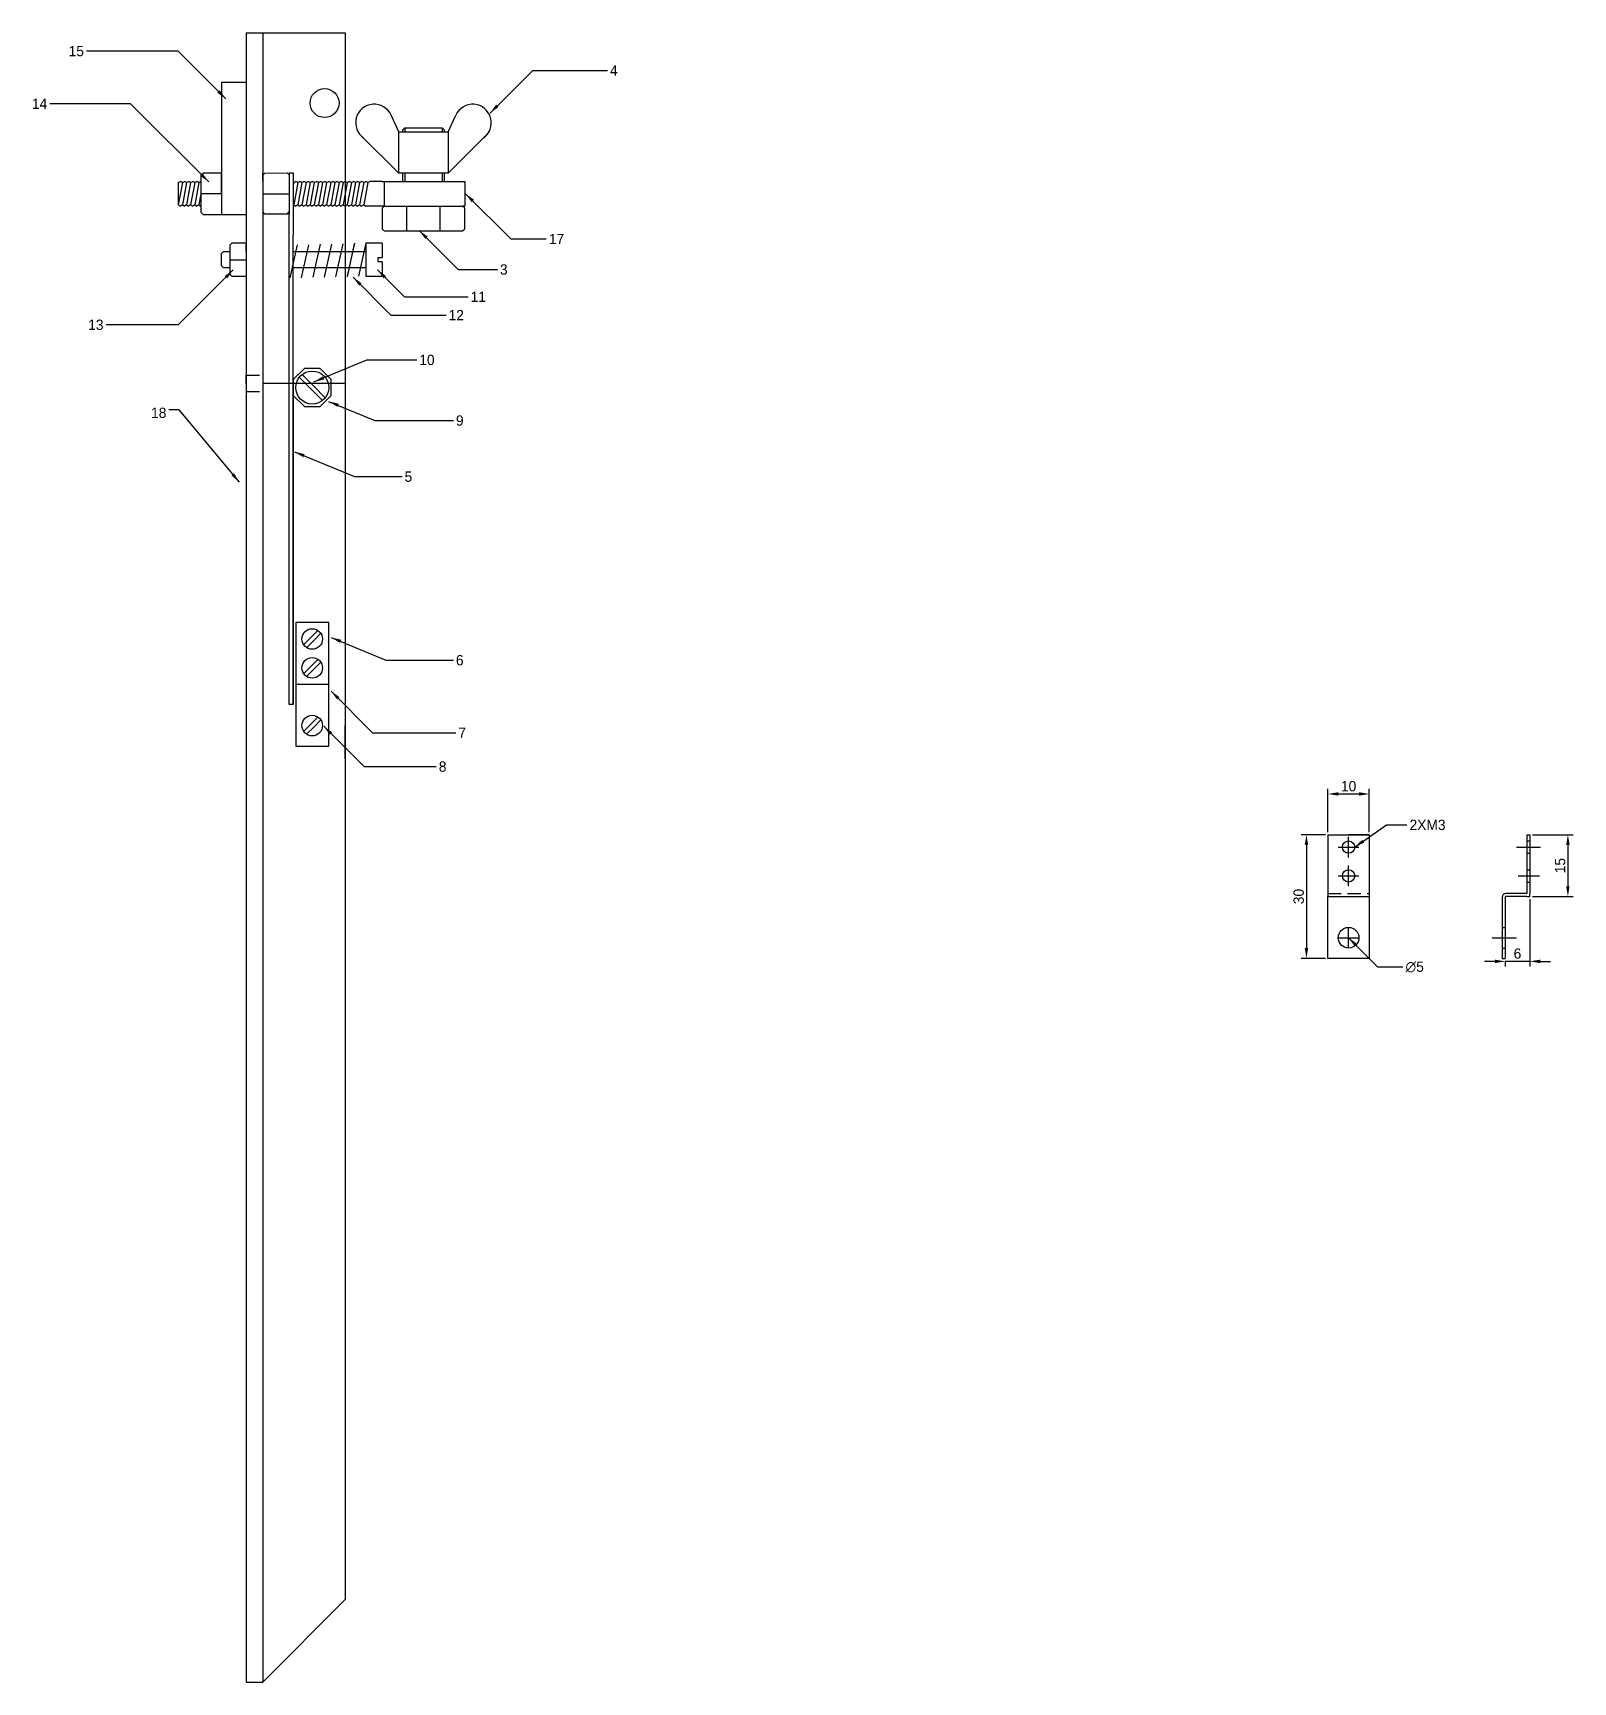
# Model space of a CAD drawing. Header units: millimetres. Extents: x -4052 to 362, y -239 to 259.
# Drawn here: x -2292.7 to -1918.9, y -234 to 166 of the extents above; entities that cross this region are included whole.
import ezdxf

# ---------------------------------------------------------------- set-up
doc = ezdxf.new("R2010")
doc.units = ezdxf.units.MM
doc.linetypes.add('ACAD_ISO10W100', pattern=[18, 12, -3, 0, -3])
doc.linetypes.add('HIDDEN2', pattern=[4.7625, 3.175, -1.5875])
for name, color, linetype in [('Contorno', 7, 'Continuous'), ('Cortes', 140, 'HIDDEN2'), ('Cotas', 1, 'Continuous'), ('Linhas_de_Centro', 5, 'ACAD_ISO10W100')]:
    doc.layers.add(name, color=color, linetype=linetype)
doc.dimstyles.new('ISO-25', dxfattribs={"dimtxt": 2.5, "dimasz": 2.5, "dimexe": 1.25, "dimexo": 0.625, "dimtad": 1, "dimtxsty": 'Standard', "dimcen": 2.5, "dimadec": 0, "dimazin": 0, "dimtfac": 1, "dimtmove": 0, "dimatfit": 3, "dimfxl": 0, "dimarcsym": 0})

# ---------------------------------------------------------------- blocks, each defined once
blk = doc.blocks.new('*D46')
at = {"layer": 'Cotas', "color": 0, "lineweight": -2}
for p, q in [((-1978.37, -27.79), (-1978.37, -17.29)), ((-1975.87, -18.54), (-1970.87, -18.54)), ((-1968.37, -27.79), (-1968.37, -17.29))]:
    blk.add_line(p, q, dxfattribs=at)
at = {"layer": 'Cotas', "color": 0}
for points in [[(-1975.87, -18.12), (-1975.87, -18.96), (-1978.37, -18.54)], [(-1970.87, -18.12), (-1970.87, -18.96), (-1968.37, -18.54)]]:
    blk.add_solid(points, dxfattribs=at)
at = {"layer": 'Defpoints', "color": 0}
for p in [(-1968.37, -18.54), (-1978.37, -28.42), (-1968.37, -28.42)]:
    blk.add_point(p, dxfattribs=at)
at = {"layer": 'Cotas', "color": 0, "insert": (-1973.37, -16.67), "char_height": 2.5, "attachment_point": 5}
blk.add_mtext('10', dxfattribs=at)
blk = doc.blocks.new('*D47')
at = {"layer": 'Cotas', "color": 0, "lineweight": -2}
for p, q in [((-1929.38, -44.04), (-1929.38, -60.4)), ((-1937.88, -59.15), (-1940.38, -59.15)), ((-1935.38, -59.04), (-1935.38, -60.4)), ((-1929.38, -59.15), (-1935.38, -59.15)), ((-1926.88, -59.15), (-1924.38, -59.15))]:
    blk.add_line(p, q, dxfattribs=at)
at = {"layer": 'Cotas', "color": 0}
for points in [[(-1937.88, -58.73), (-1937.88, -59.56), (-1935.38, -59.15)], [(-1926.88, -58.73), (-1926.88, -59.56), (-1929.38, -59.15)]]:
    blk.add_solid(points, dxfattribs=at)
at = {"layer": 'Defpoints', "color": 0}
for p in [(-1929.38, -43.42), (-1935.38, -58.42), (-1935.38, -59.15)]:
    blk.add_point(p, dxfattribs=at)
at = {"layer": 'Cotas', "color": 0, "insert": (-1932.38, -57.27), "char_height": 2.5, "attachment_point": 5}
blk.add_mtext('6', dxfattribs=at)
blk = doc.blocks.new('*D48')
at = {"layer": 'Cotas', "color": 0, "lineweight": -2}
for p, q in [((-1928.76, -28.42), (-1918.9, -28.42)), ((-1920.15, -30.92), (-1920.15, -40.92)), ((-1928.76, -43.42), (-1918.9, -43.42))]:
    blk.add_line(p, q, dxfattribs=at)
at = {"layer": 'Cotas', "color": 0}
for points in [[(-1920.57, -30.92), (-1919.74, -30.92), (-1920.15, -28.42)], [(-1920.57, -40.92), (-1919.74, -40.92), (-1920.15, -43.42)]]:
    blk.add_solid(points, dxfattribs=at)
at = {"layer": 'Defpoints', "color": 0}
for p in [(-1929.38, -28.42), (-1929.38, -43.42), (-1920.15, -43.42)]:
    blk.add_point(p, dxfattribs=at)
at = {"layer": 'Cotas', "color": 0, "insert": (-1922.03, -35.92), "char_height": 2.5, "attachment_point": 5, "rotation": 90}
blk.add_mtext('15', dxfattribs=at)
blk = doc.blocks.new('*D49')
at = {"layer": 'Cotas', "color": 0, "lineweight": -2}
for p, q in [((-1978.99, -28.42), (-1984.85, -28.42)), ((-1983.6, -30.92), (-1983.6, -55.92)), ((-1978.99, -58.42), (-1984.85, -58.42))]:
    blk.add_line(p, q, dxfattribs=at)
at = {"layer": 'Cotas', "color": 0}
for points in [[(-1984.01, -30.92), (-1983.18, -30.92), (-1983.6, -28.42)], [(-1984.01, -55.92), (-1983.18, -55.92), (-1983.6, -58.42)]]:
    blk.add_solid(points, dxfattribs=at)
at = {"layer": 'Defpoints', "color": 0}
for p in [(-1978.37, -28.42), (-1983.6, -58.42), (-1978.37, -58.42)]:
    blk.add_point(p, dxfattribs=at)
at = {"layer": 'Cotas', "color": 0, "insert": (-1985.47, -43.42), "char_height": 2.5, "attachment_point": 5, "rotation": 90}
blk.add_mtext('30', dxfattribs=at)

msp = doc.modelspace()

# ---------------------------------------------------------------- linework, layer by layer
msp.add_line((-2182.011, 142.046), (-2181.882, 142.046))
at = {"layer": 'Contorno'}
for p, q in [((-2240.882, 166.046), (-2240.882, -233.954)), ((-2240.882, 166.046), (-2240.882, 154.046)), ((-2240.882, 166.046), (-2236.882, 166.046)), ((-2236.882, 166.046), (-2236.882, 113.046)), ((-2236.882, 166.046), (-2236.882, 127.046)), ((-2236.882, 166.046), (-2236.882, 122.632)), ((-2236.882, 166.046), (-2216.882, 166.046)), ((-2216.882, 166.046), (-2216.882, -213.954)), ((-2216.882, 166.046), (-2216.882, -9.954)), ((-2216.882, 166.046), (-2216.882, 80.046)), ((-2216.882, 166.046), (-2216.882, 80.046)), ((-2216.882, 166.046), (-2216.882, 149.046)), ((-2246.882, 154.046), (-2246.882, 122.046)), ((-2240.882, 154.046), (-2246.882, 154.046)), ((-2203.882, 142.046), (-2205.745, 146.135)), ((-2191.882, 142.046), (-2190.019, 146.135)), ((-2213.531, 141.695), (-2203.882, 132.046)), ((-2203.882, 132.046), (-2203.882, 142.046)), ((-2203.882, 142.046), (-2191.882, 142.046)), ((-2202.882, 142.546), (-2202.382, 143.046)), ((-2202.882, 142.046), (-2202.882, 142.546)), ((-2202.382, 143.046), (-2202.382, 142.046)), ((-2202.382, 143.046), (-2193.382, 143.046)), ((-2192.882, 142.546), (-2193.382, 143.046)), ((-2193.382, 143.046), (-2193.382, 142.046)), ((-2192.882, 142.546), (-2192.882, 142.046)), ((-2191.882, 142.046), (-2191.882, 132.046)), ((-2182.233, 141.695), (-2191.882, 132.046)), ((-2251.882, 131.546), (-2251.382, 132.046)), ((-2246.882, 132.046), (-2251.382, 132.046)), ((-2246.882, 132.046), (-2246.882, 128.046)), ((-2246.882, 130.046), (-2246.882, 132.046)), ((-2236.382, 132.052), (-2236.882, 131.546)), ((-2236.882, 130.046), (-2236.882, 132.046)), ((-2236.382, 132.052), (-2231.001, 132.125)), ((-2231.001, 132.125), (-2230.501, 131.632)), ((-2230.501, 132.132), (-2230.501, 122.132)), ((-2230.501, 132.132), (-2229.501, 132.132)), ((-2229.501, 132.132), (-2229.501, 116.997)), ((-2197.882, 132.046), (-2203.882, 132.046)), ((-2202.882, 130.046), (-2202.882, 132.046)), ((-2202.382, 132.046), (-2202.382, 130.046)), ((-2191.882, 132.046), (-2197.882, 132.046)), ((-2193.382, 132.046), (-2193.382, 130.046)), ((-2192.882, 132.046), (-2192.882, 130.046)), ((-2257.382, 129.746), (-2256.882, 130.046)), ((-2257.382, 129.746), (-2257.382, 124.346)), ((-2256.382, 129.746), (-2257.382, 124.346)), ((-2256.382, 129.746), (-2257.382, 124.346)), ((-2256.382, 129.746), (-2256.882, 130.046)), ((-2256.382, 129.746), (-2255.882, 130.046)), ((-2255.382, 129.746), (-2256.382, 124.346)), ((-2255.382, 129.746), (-2256.382, 124.346)), ((-2255.382, 129.746), (-2255.882, 130.046)), ((-2255.382, 129.746), (-2254.882, 130.046)), ((-2254.382, 129.746), (-2255.382, 124.346)), ((-2254.382, 129.746), (-2255.382, 124.346)), ((-2254.382, 129.746), (-2254.882, 130.046)), ((-2254.382, 129.746), (-2253.882, 130.046)), ((-2253.382, 129.746), (-2254.382, 124.346)), ((-2253.382, 129.746), (-2254.382, 124.346)), ((-2253.382, 129.746), (-2253.882, 130.046)), ((-2253.382, 129.746), (-2252.882, 130.046)), ((-2252.382, 129.746), (-2253.382, 124.346)), ((-2252.382, 129.746), (-2253.382, 124.346)), ((-2252.382, 129.746), (-2252.882, 130.046)), ((-2252.382, 129.746), (-2251.882, 130.046)), ((-2251.882, 131.546), (-2251.882, 124.046)), ((-2246.882, 127.046), (-2246.882, 130.046)), ((-2236.882, 131.546), (-2236.882, 81.046)), ((-2229.382, 129.746), (-2229.501, 129.101)), ((-2229.382, 129.746), (-2228.882, 130.046)), ((-2228.382, 129.746), (-2229.382, 124.346)), ((-2228.382, 129.746), (-2229.382, 124.346)), ((-2228.382, 129.746), (-2228.882, 130.046)), ((-2228.382, 129.746), (-2227.882, 130.046)), ((-2227.382, 129.746), (-2228.382, 124.346)), ((-2227.382, 129.746), (-2228.382, 124.346)), ((-2227.382, 129.746), (-2227.882, 130.046)), ((-2227.382, 129.746), (-2226.882, 130.046)), ((-2226.382, 129.746), (-2227.382, 124.346)), ((-2226.382, 129.746), (-2227.382, 124.346)), ((-2226.382, 129.746), (-2226.882, 130.046)), ((-2226.382, 129.746), (-2225.882, 130.046)), ((-2225.382, 129.746), (-2226.382, 124.346)), ((-2225.382, 129.746), (-2226.382, 124.346)), ((-2225.382, 129.746), (-2225.882, 130.046)), ((-2225.382, 129.746), (-2224.882, 130.046)), ((-2224.382, 129.746), (-2225.382, 124.346)), ((-2224.382, 129.746), (-2225.382, 124.346)), ((-2224.382, 129.746), (-2224.882, 130.046)), ((-2224.382, 129.746), (-2223.882, 130.046)), ((-2223.382, 129.746), (-2224.382, 124.346)), ((-2223.382, 129.746), (-2224.382, 124.346)), ((-2223.382, 129.746), (-2223.882, 130.046)), ((-2223.382, 129.746), (-2222.882, 130.046)), ((-2222.382, 129.746), (-2223.382, 124.346)), ((-2222.382, 129.746), (-2223.382, 124.346)), ((-2222.382, 129.746), (-2222.882, 130.046)), ((-2222.382, 129.746), (-2221.882, 130.046)), ((-2221.382, 129.746), (-2222.382, 124.346)), ((-2221.382, 129.746), (-2222.382, 124.346)), ((-2221.382, 129.746), (-2221.882, 130.046)), ((-2221.382, 129.746), (-2220.882, 130.046)), ((-2220.382, 129.746), (-2221.382, 124.346)), ((-2220.382, 129.746), (-2221.382, 124.346)), ((-2220.382, 129.746), (-2220.882, 130.046)), ((-2220.382, 129.746), (-2219.882, 130.046)), ((-2219.382, 129.746), (-2220.382, 124.346)), ((-2219.382, 129.746), (-2220.382, 124.346)), ((-2219.382, 129.746), (-2219.882, 130.046)), ((-2219.382, 129.746), (-2218.882, 130.046)), ((-2218.382, 129.746), (-2219.382, 124.346)), ((-2218.382, 129.746), (-2219.382, 124.346)), ((-2218.382, 129.746), (-2218.882, 130.046)), ((-2218.382, 129.746), (-2217.882, 130.046)), ((-2217.382, 129.746), (-2218.382, 124.346)), ((-2217.382, 129.746), (-2218.382, 124.346)), ((-2217.382, 129.746), (-2217.882, 130.046)), ((-2217.382, 129.746), (-2216.882, 130.046)), ((-2216.382, 129.746), (-2217.382, 124.346)), ((-2216.382, 129.746), (-2217.382, 124.346)), ((-2216.382, 129.746), (-2216.882, 130.046)), ((-2216.382, 129.746), (-2215.882, 130.046)), ((-2215.382, 129.746), (-2216.382, 124.346)), ((-2215.382, 129.746), (-2216.382, 124.346)), ((-2215.382, 129.746), (-2215.882, 130.046)), ((-2215.382, 129.746), (-2214.882, 130.046)), ((-2214.382, 129.746), (-2215.382, 124.346)), ((-2214.382, 129.746), (-2215.382, 124.346)), ((-2214.382, 129.746), (-2214.882, 130.046)), ((-2214.382, 129.746), (-2213.882, 130.046)), ((-2213.382, 129.746), (-2214.382, 124.346)), ((-2213.382, 129.746), (-2214.382, 124.346)), ((-2213.382, 129.746), (-2213.882, 130.046)), ((-2213.382, 129.746), (-2212.882, 130.046)), ((-2212.382, 129.746), (-2213.382, 124.346)), ((-2212.382, 129.746), (-2213.382, 124.346)), ((-2212.382, 129.746), (-2212.882, 130.046)), ((-2212.382, 129.746), (-2211.882, 130.046)), ((-2211.382, 129.746), (-2212.382, 124.346)), ((-2211.382, 129.746), (-2212.382, 124.346)), ((-2211.382, 129.746), (-2211.882, 130.046)), ((-2211.382, 129.746), (-2210.882, 130.046)), ((-2207.882, 130.046), (-2210.882, 130.046)), ((-2207.882, 130.046), (-2207.382, 130.046)), ((-2207.382, 130.046), (-2187.882, 130.046)), ((-2207.382, 130.046), (-2207.382, 124.046)), ((-2187.882, 130.046), (-2187.882, 124.046)), ((-2257.382, 124.346), (-2256.882, 124.046)), ((-2256.382, 124.346), (-2256.882, 124.046)), ((-2256.382, 124.346), (-2255.882, 124.046)), ((-2255.382, 124.346), (-2255.882, 124.046)), ((-2255.382, 124.346), (-2254.882, 124.046)), ((-2254.382, 124.346), (-2254.882, 124.046)), ((-2254.382, 124.346), (-2253.882, 124.046)), ((-2253.382, 124.346), (-2253.882, 124.046)), ((-2253.382, 124.346), (-2252.882, 124.046)), ((-2252.382, 124.346), (-2252.882, 124.046)), ((-2251.882, 127.046), (-2252.382, 124.346)), ((-2251.882, 127.046), (-2252.382, 124.346)), ((-2252.382, 124.346), (-2251.882, 124.046)), ((-2246.882, 127.046), (-2251.882, 127.046)), ((-2251.882, 124.046), (-2251.882, 122.546)), ((-2236.882, 127.046), (-2230.501, 127.046)), ((-2229.382, 124.346), (-2228.882, 124.046)), ((-2228.382, 124.346), (-2228.882, 124.046)), ((-2228.382, 124.346), (-2227.882, 124.046)), ((-2227.382, 124.346), (-2227.882, 124.046)), ((-2227.382, 124.346), (-2226.882, 124.046)), ((-2226.382, 124.346), (-2226.882, 124.046)), ((-2226.382, 124.346), (-2225.882, 124.046)), ((-2225.382, 124.346), (-2225.882, 124.046)), ((-2225.382, 124.346), (-2224.882, 124.046)), ((-2224.382, 124.346), (-2224.882, 124.046)), ((-2224.382, 124.346), (-2223.882, 124.046)), ((-2223.382, 124.346), (-2223.882, 124.046)), ((-2223.382, 124.346), (-2222.882, 124.046)), ((-2222.382, 124.346), (-2222.882, 124.046)), ((-2222.382, 124.346), (-2221.882, 124.046)), ((-2221.382, 124.346), (-2221.882, 124.046)), ((-2221.382, 124.346), (-2220.882, 124.046)), ((-2220.382, 124.346), (-2220.882, 124.046)), ((-2220.382, 124.346), (-2219.882, 124.046)), ((-2219.382, 124.346), (-2219.882, 124.046)), ((-2219.382, 124.346), (-2218.882, 124.046)), ((-2218.382, 124.346), (-2218.882, 124.046)), ((-2218.382, 124.346), (-2217.882, 124.046)), ((-2217.382, 124.346), (-2217.882, 124.046)), ((-2217.382, 124.346), (-2216.882, 124.046)), ((-2216.382, 124.346), (-2216.882, 124.046)), ((-2216.382, 124.346), (-2215.882, 124.046)), ((-2215.382, 124.346), (-2215.882, 124.046)), ((-2215.382, 124.346), (-2214.882, 124.046)), ((-2214.382, 124.346), (-2214.882, 124.046)), ((-2214.382, 124.346), (-2213.882, 124.046)), ((-2213.382, 124.346), (-2213.882, 124.046)), ((-2213.382, 124.346), (-2212.882, 124.046)), ((-2212.382, 124.346), (-2212.882, 124.046)), ((-2212.382, 124.346), (-2211.882, 124.046)), ((-2208.882, 124.046), (-2211.882, 124.046)), ((-2207.382, 124.046), (-2208.882, 124.046)), ((-2207.382, 124.046), (-2207.882, 123.546)), ((-2207.882, 124.046), (-2207.882, 124.046)), ((-2207.382, 124.046), (-2188.382, 124.046)), ((-2201.882, 124.046), (-2193.882, 124.046)), ((-2201.882, 118.046), (-2201.882, 124.046)), ((-2193.882, 124.046), (-2193.882, 118.046)), ((-2187.882, 124.046), (-2188.382, 124.046)), ((-2187.882, 123.546), (-2188.382, 124.046)), ((-2251.382, 122.046), (-2251.882, 122.546)), ((-2251.382, 122.046), (-2246.882, 122.046)), ((-2246.882, 122.046), (-2240.882, 122.046)), ((-2236.382, 122.132), (-2236.882, 122.632)), ((-2231.001, 122.132), (-2236.382, 122.132)), ((-2231.001, 122.132), (-2230.501, 122.632)), ((-2230.501, 3.132), (-2230.501, 122.132)), ((-2207.882, 123.546), (-2207.882, 118.546)), ((-2187.882, 118.546), (-2187.882, 123.546)), ((-2229.501, 3.132), (-2229.501, 116.997)), ((-2207.382, 118.046), (-2207.882, 118.546)), ((-2207.382, 118.046), (-2201.882, 118.046)), ((-2205.882, 118.046), (-2188.382, 118.046)), ((-2188.382, 118.046), (-2187.882, 118.546)), ((-2246.382, 113.046), (-2246.882, 112.546)), ((-2246.882, 109.546), (-2246.882, 112.546)), ((-2246.382, 113.046), (-2244.882, 113.046)), ((-2244.882, 114.546), (-2244.382, 115.046)), ((-2244.882, 114.546), (-2244.882, 107.546)), ((-2240.882, 115.046), (-2244.382, 115.046)), ((-2241.882, 113.046), (-2241.882, 113.046)), ((-2240.882, 113.046), (-2240.882, 115.046)), ((-2228.549, 114.655), (-2230.313, 106.655)), ((-2229.501, 113.046), (-2216.882, 113.046)), ((-2225.786, 114.655), (-2227.549, 106.655)), ((-2222.993, 114.785), (-2224.757, 106.785)), ((-2222.993, 114.785), (-2224.757, 106.785)), ((-2220.23, 114.785), (-2221.993, 106.785)), ((-2217.438, 114.915), (-2219.201, 106.915)), ((-2217.438, 114.915), (-2219.201, 106.915)), ((-2216.882, 113.046), (-2211.882, 113.046)), ((-2214.674, 114.915), (-2216.438, 106.915)), ((-2214.645, 115.046), (-2216.409, 107.046)), ((-2211.882, 115.046), (-2213.645, 107.046)), ((-2211.882, 115.046), (-2211.882, 113.046)), ((-2207.882, 115.046), (-2211.882, 115.046)), ((-2211.882, 113.046), (-2211.882, 109.046)), ((-2207.882, 115.046), (-2207.882, 111.546)), ((-2246.382, 109.046), (-2246.882, 109.546)), ((-2244.882, 109.046), (-2246.382, 109.046)), ((-2244.882, 111.046), (-2240.882, 111.046)), ((-2211.882, 109.046), (-2229.501, 109.046)), ((-2211.882, 109.046), (-2211.882, 107.046)), ((-2208.882, 111.546), (-2207.882, 111.546)), ((-2208.882, 110.546), (-2208.882, 111.546)), ((-2207.882, 110.546), (-2208.882, 110.546)), ((-2207.882, 110.546), (-2207.882, 107.046)), ((-2244.382, 107.046), (-2244.882, 107.546)), ((-2244.382, 107.046), (-2240.882, 107.046)), ((-2211.882, 107.046), (-2207.882, 107.046)), ((-2226.795, 84.665), (-2229.501, 81.959)), ((-2222.968, 84.665), (-2226.795, 84.665)), ((-2220.262, 81.959), (-2222.968, 84.665)), ((-2240.882, 81.046), (-2240.882, 83.046)), ((-2236.882, 81.046), (-2236.882, -233.954)), ((-2216.882, 81.046), (-2236.882, 81.046)), ((-2229.501, 81.959), (-2229.501, 78.132)), ((-2225.235, 79.692), (-2228.064, 82.521)), ((-2224.528, 80.399), (-2227.357, 83.228)), ((-2224.528, 80.399), (-2221.7, 77.571)), ((-2220.262, 78.132), (-2220.262, 81.959)), ((-2229.501, 78.132), (-2229.501, 3.132)), ((-2229.501, 78.132), (-2226.795, 75.426)), ((-2225.235, 79.692), (-2222.407, 76.864)), ((-2222.968, 75.426), (-2220.262, 78.132)), ((-2226.795, 75.426), (-2222.968, 75.426)), ((-2228.882, 23.046), (-2228.882, 8.046)), ((-2220.882, 23.046), (-2228.882, 23.046)), ((-2225.235, 19.399), (-2223.468, 21.167)), ((-2224.528, 18.692), (-2222.761, 20.46)), ((-2220.882, 8.046), (-2220.882, 23.046)), ((-2225.235, 19.399), (-2227.003, 17.631)), ((-2224.528, 18.692), (-2226.296, 16.924)), ((-2225.235, 12.399), (-2227.003, 10.631)), ((-2225.235, 12.399), (-2223.468, 14.167)), ((-2224.528, 11.692), (-2222.761, 13.46)), ((-2228.882, 8.046), (-2228.882, -6.954)), ((-2220.882, 8.046), (-2228.882, 8.046)), ((-2224.528, 11.692), (-2226.296, 9.924)), ((-2220.882, -6.954), (-2220.882, 8.046)), ((-2229.501, 3.132), (-2230.501, 3.132)), ((-2225.235, -1.601), (-2223.468, 0.167)), ((-2225.235, -1.601), (-2227.003, -3.369)), ((-2224.528, -2.308), (-2226.296, -4.076)), ((-2224.528, -2.308), (-2222.761, -0.54)), ((-2216.882, -9.954), (-2216.882, -1.954)), ((-2228.882, -6.954), (-2220.882, -6.954)), ((-2224.882, -6.954), (-2220.882, -6.954)), ((-1978.37, -28.418), (-1978.37, -43.418)), ((-1978.37, -28.418), (-1968.37, -28.418)), ((-1968.37, -28.418), (-1973.37, -28.418)), ((-1968.37, -28.418), (-1968.37, -43.418)), ((-1930.132, -28.418), (-1930.132, -42.668)), ((-1930.132, -28.418), (-1929.382, -28.418)), ((-1930.132, -29.918), (-1929.382, -29.918)), ((-1929.382, -28.418), (-1929.382, -42.668)), ((-1930.132, -32.918), (-1929.382, -32.918)), ((-1930.132, -36.918), (-1929.382, -36.918)), ((-1930.132, -39.918), (-1929.382, -39.918)), ((-1978.37, -43.418), (-1968.37, -43.418)), ((-1978.37, -58.418), (-1978.37, -43.418)), ((-1968.37, -43.418), (-1968.37, -58.418)), ((-1936.132, -43.668), (-1936.132, -58.418)), ((-1930.132, -43.418), (-1935.382, -43.418)), ((-1935.382, -43.418), (-1935.382, -58.418)), ((-1930.132, -42.668), (-1935.132, -42.668)), ((-1935.132, -42.668), (-1935.132, -42.668)), ((-1930.132, -43.418), (-1929.382, -43.418)), ((-1929.382, -43.418), (-1929.382, -42.668)), ((-1936.132, -50.918), (-1935.382, -50.918)), ((-1936.132, -55.918), (-1935.382, -55.918)), ((-1968.37, -58.418), (-1978.37, -58.418)), ((-1936.132, -58.418), (-1935.382, -58.418)), ((-2216.882, -213.954), (-2236.882, -233.954)), ((-2240.882, -233.954), (-2236.882, -233.954))]:
    msp.add_line(p, q, dxfattribs=at)
for centre, radius in [((-2221.882, 149.046), 3.5), ((-2224.882, 80.046), 4), ((-2224.882, 19.046), 2.5), ((-2224.882, 12.046), 2.5), ((-2224.882, 12.046), 2.5), ((-2224.882, -1.954), 2.5), ((-2224.882, -1.954), 2.5), ((-1973.37, -31.418), 1.5), ((-1973.37, -38.418), 1.5), ((-1973.37, -53.418), 2.5)]:
    msp.add_circle(centre, radius, dxfattribs=at)
for centre, radius, start, end in [((-2209.84, 144.269), 4.5, 24.49528, 235.10238), ((-2185.924, 144.269), 4.5, 304.89762, 155.50472), ((-1935.132, -43.668), 1, 90, 180)]:
    msp.add_arc(centre, radius, start, end, dxfattribs=at)
at = {"layer": 'Cortes'}
for p, q in [((-2240.882, 83.046), (-2236.882, 83.046)), ((-2240.882, 79.046), (-2236.882, 79.046)), ((-1978.37, -42.668), (-1968.37, -42.668))]:
    msp.add_line(p, q, dxfattribs=at)
at = {"layer": 'Linhas_de_Centro'}
for p, q in [((-1975.87, -31.418), (-1970.87, -31.418)), ((-1973.37, -33.918), (-1973.37, -28.918)), ((-1932.596, -31.418), (-1926.806, -31.418)), ((-1973.37, -40.918), (-1973.37, -35.918)), ((-1975.87, -38.418), (-1970.87, -38.418)), ((-1932.226, -38.418), (-1927.052, -38.418)), ((-1973.37, -55.918), (-1973.37, -50.918)), ((-1975.87, -53.418), (-1970.87, -53.418)), ((-1938.509, -53.418), (-1932.596, -53.418))]:
    msp.add_line(p, q, dxfattribs=at)

# ---------------------------------------------------------------- texts
at = {"layer": 'Cotas', "char_height": 2.5}
for s, insert, width, attachment_point in [('15', (-2280.284, 160.372), 0.6514, 9), ('4', (-2152.61, 158.225), 0.6514, 1), ('14', (-2289.188, 147.641), 0.6514, 9), ('17', (-2167.449, 117.323), 0.6514, 1), ('3', (-2179.32, 109.917), 0.6514, 1), ('11', (-2186.442, 103.308), 0.6514, 1), ('13', (-2275.536, 93.986), 0.6514, 9), ('12', (-2191.784, 98.861), 0.6514, 1), ('10', (-2198.907, 88.001), 0.6514, 1), ('18', (-2260.266, 72.623), 2.1584, 9), ('9', (-2190.003, 73.29), 0.6514, 1), ('5', (-2202.468, 59.676), 0.6514, 1), ('6', (-2190.003, 15.166), 0.6514, 1), ('7', (-2189.41, -2.431), 0.6514, 1), ('8', (-2194.158, -10.654), 0.6514, 1), ('2XM3', (-1958.58, -24.792), 0.6514, 1), ('{\\Fgdt.shx;n5}', (-1959.566, -59.186), 0.6514, 1)]:
    msp.add_mtext(s, dxfattribs=dict(at, insert=insert, width=width, attachment_point=attachment_point))

# ---------------------------------------------------------------- dimensions: what is measured, and where the dimension line sits
at = {"layer": 'Cotas'}
for base, p1, p2, picture, middle in [((-1968.37, -18.541), (-1978.37, -28.418), (-1968.37, -28.418), '*D46', (-1973.37, -16.666)), ((-1935.382, -59.147), (-1929.382, -43.418), (-1935.382, -58.418), '*D47', (-1932.382, -57.272))]:
    dim = msp.add_linear_dim(base=base, p1=p1, p2=p2, dimstyle='ISO-25', dxfattribs=at)
    dim.commit()
    dim.dimension.update_dxf_attribs({"geometry": picture, "text_midpoint": middle})
for base, p1, p2, picture, middle in [((-1983.597, -58.418), (-1978.37, -28.418), (-1978.37, -58.418), '*D49', (-1985.472, -43.418)), ((-1920.154, -43.418), (-1929.382, -28.418), (-1929.382, -43.418), '*D48', (-1922.029, -35.918))]:
    dim = msp.add_linear_dim(base=base, p1=p1, p2=p2, angle=90, dimstyle='ISO-25', dxfattribs=at)
    dim.commit()
    dim.dimension.update_dxf_attribs({"geometry": picture, "text_midpoint": middle})

# ---------------------------------------------------------------- leaders
at = {"layer": 'Cotas', "annotation_type": 0, "has_hookline": 1}
for points, hookline_direction, text_width in [([(-2245.828, 150.057), (-2257.393, 161.622), (-2279.659, 161.622)], 1, 3.333), ([(-2181.725, 146.597), (-2171.347, 156.975), (-2153.235, 156.975)], 0, 1.667), ([(-2249.982, 129.911), (-2268.962, 148.891), (-2288.563, 148.891)], 1, 3.333), ([(-2187.661, 127.044), (-2176.69, 116.073), (-2168.074, 116.073)], 0, 3.333), ([(-2198.938, 118.156), (-2189.449, 108.667), (-2179.945, 108.667)], 0, 1.667), ([(-2244.047, 108.581), (-2257.391, 95.236), (-2274.911, 95.236)], 1, 3.333), ([(-2209.028, 108.581), (-2202.505, 102.058), (-2187.067, 102.058)], 0, 2.5), ([(-2214.964, 106.803), (-2205.772, 97.611), (-2192.409, 97.611)], 0, 3.333), ([(-2224.46, 81.426), (-2211.604, 86.751), (-2199.532, 86.751)], 0, 2.917), ([(-2220.899, 76.685), (-2209.685, 72.04), (-2190.628, 72.04)], 0, 1.667), ([(-2242.563, 57.058), (-2257.141, 74.623), (-2259.641, 74.623)], 1, 3.333), ([(-2229.209, 64.468), (-2214.623, 58.426), (-2203.093, 58.426)], 0, 1.667), ([(-2220.305, 19.436), (-2206.977, 13.916), (-2190.628, 13.916)], 0, 1.667), ([(-2220.305, 6.401), (-2210.224, -3.681), (-2190.035, -3.681)], 0, 1.667), ([(-2222.086, -2.12), (-2212.301, -11.904), (-2194.783, -11.904)], 0, 1.667), ([(-1971.87, -31.418), (-1964.133, -26.042), (-1959.205, -26.042)], 0, 9.167), ([(-1973.37, -53.418), (-1966.352, -60.436), (-1960.191, -60.436)], 0, 4.702)]:
    msp.add_leader(points, dimstyle='ISO-25', override={"dimgap": 0.625, "dimtad": 0}, dxfattribs=dict(at, hookline_direction=hookline_direction, text_width=text_width))

doc.saveas('drawing.dxf')
